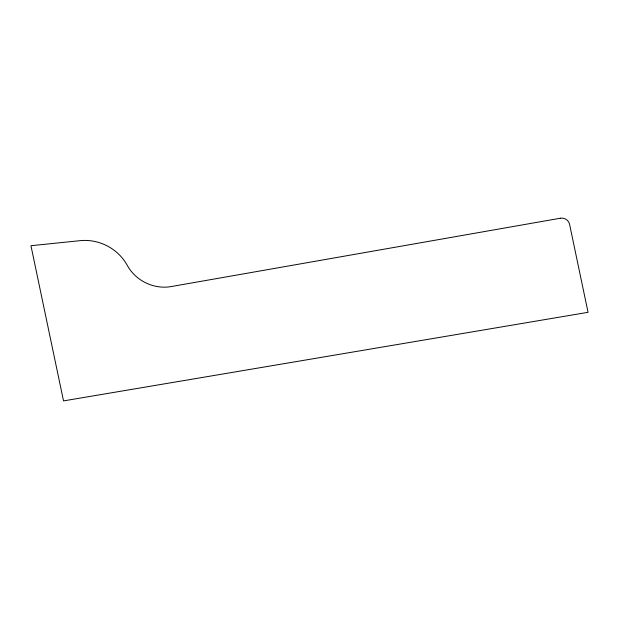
<?xml version="1.0" encoding="UTF-8"?>
<svg xmlns="http://www.w3.org/2000/svg" width="619" height="619" viewBox="0 0 619 619"><rect width="100%" height="100%" fill="white"/><g stroke="black" fill="none" stroke-linecap="round" stroke-linejoin="round"><path stroke-width="0.93" d="M560.497 218.205L170.859 286.628A38.858 34.772 26.6 0 1 127.854 266.371L126.578 264.181A44.406 39.74 26.6 0 0 80.277 240.652L30.95 245.704L63.525 400.903L588.05 312.316L569.55 224.148A7.405 6.623 26.6 0 0 560.497 218.205"/></g></svg>
